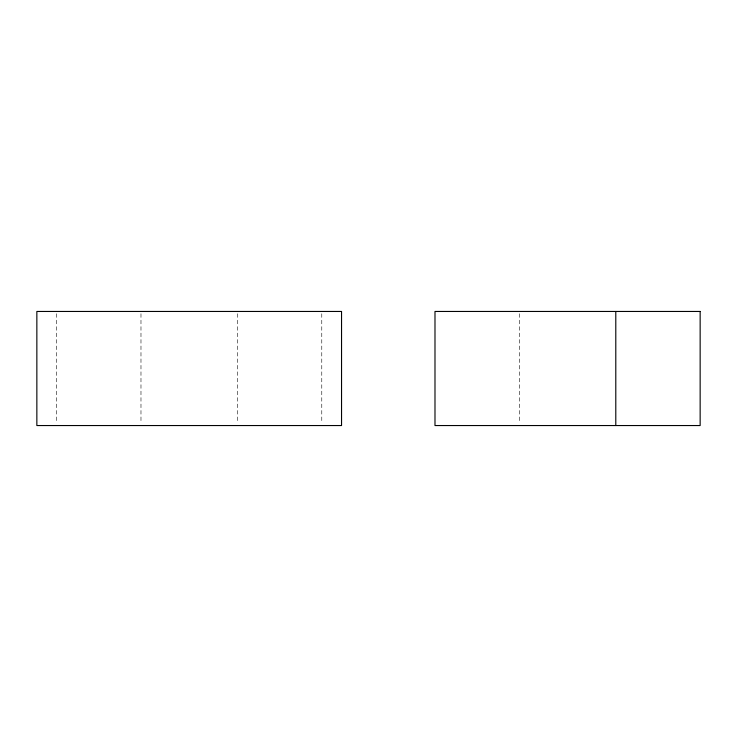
<?xml version="1.0" encoding="UTF-8"?>
<svg xmlns="http://www.w3.org/2000/svg" width="737" height="737" viewBox="0 0 737 737"><rect width="100%" height="100%" fill="white"/><g stroke="black" fill="none" stroke-linecap="round" stroke-linejoin="round"><path stroke-width="0.55" stroke-dasharray="3.69 2.76" d="M519.345 313.732L519.345 423.268M321.774 313.732L321.774 423.268M237.415 313.732L237.415 423.268M140.979 313.732L140.979 423.268M56.62 313.732L56.62 423.268"/><path stroke-width="1.11" d="M615.791 311.456L615.791 425.544M341.544 311.456L36.85 311.456L36.85 425.544L341.544 425.544L341.544 311.456M700.15 311.456L434.987 311.456L434.987 425.544L700.15 425.544L700.15 311.456"/></g></svg>
